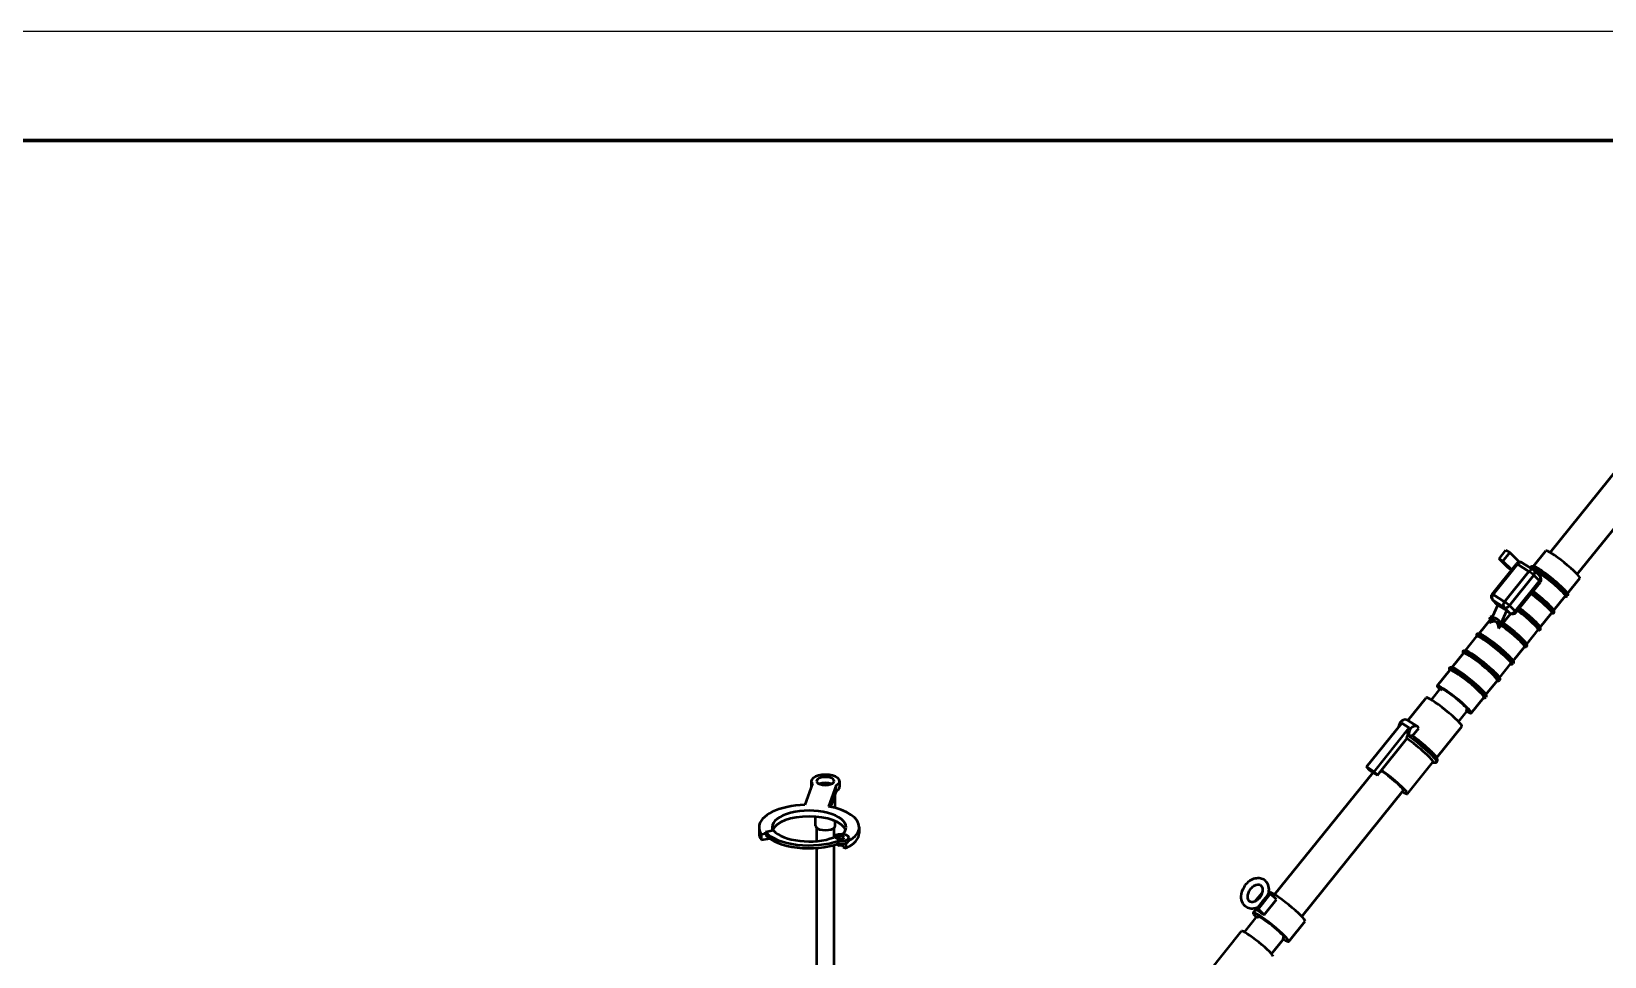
# Model space of a CAD drawing. Header units: millimetres. Extents: x 0 to 2970, y 0 to 2100.
# Drawn here: x 1870 to 2592, y 1675 to 2100 of the extents above; entities that cross this region are included whole.
import ezdxf

# ---------------------------------------------------------------- set-up
doc = ezdxf.new("R2010")
doc.units = ezdxf.units.MM
doc.header["$LTSCALE"] = 5
for name, color, linetype, lineweight in [('MARCO', 7, 'Continuous', 70), ('TEXTO', 7, 'Continuous', 25), ('VISIBLE', 7, 'Continuous', 50)]:
    doc.layers.add(name, color=color, linetype=linetype, lineweight=lineweight)

msp = doc.modelspace()

# ---------------------------------------------------------------- linework, layer by layer
at = {"layer": 'MARCO'}
msp.add_line((2920, 2050), (100, 2050), dxfattribs=at)
at = {"layer": 'TEXTO'}
msp.add_line((2970, 2100), (0, 2100), dxfattribs=at)
at = {"layer": 'VISIBLE'}
for p, q in [((2566.94, 1860.78), (2607.46, 1911.11)), ((2579.4, 1850.75), (2619.92, 1901.08)), ((2543.55, 1857.9), (2546.66, 1861.77)), ((2545.29, 1856.8), (2543.55, 1857.9)), ((2547.73, 1853.77), (2543.55, 1857.9)), ((2545.29, 1856.8), (2548.41, 1860.68)), ((2549.3, 1852.85), (2545.29, 1856.8)), ((2548.41, 1860.68), (2546.66, 1861.77)), ((2552.59, 1856.55), (2548.41, 1860.68)), ((2552.29, 1856.17), (2552.59, 1856.55)), ((2559.3, 1854.48), (2564.97, 1861.53)), ((2540.27, 1841.64), (2551.49, 1855.57)), ((2540.78, 1841.41), (2552, 1855.35)), ((2546.02, 1838.12), (2557.24, 1852.06)), ((2549.27, 1852.81), (2547.73, 1853.77)), ((2548.22, 1836.35), (2559.44, 1850.29)), ((2549.31, 1852.84), (2551.49, 1855.55)), ((2557.24, 1852.06), (2552, 1855.35)), ((2559.35, 1852.72), (2554.12, 1856.01)), ((2562.06, 1847.71), (2559.44, 1850.29)), ((2562.3, 1849.87), (2559.69, 1852.45)), ((2550.84, 1833.77), (2562.06, 1847.71)), ((2551.23, 1833.25), (2562.46, 1847.19)), ((2574.88, 1841.94), (2580.55, 1848.99)), ((2539.33, 1828.45), (2543.01, 1836.64)), ((2542.94, 1836.48), (2540.43, 1838.96)), ((2545.81, 1835.54), (2540.58, 1838.83)), ((2542.95, 1836.5), (2540.58, 1838.83)), ((2546.02, 1838.12), (2540.78, 1841.41)), ((2543.01, 1836.64), (2547.08, 1834.08)), ((2548.43, 1832.96), (2545.81, 1835.54)), ((2550.84, 1833.77), (2548.22, 1836.35)), ((2568.65, 1834.2), (2573.88, 1840.7)), ((2534.37, 1823.51), (2539.6, 1830.01)), ((2543.4, 1825.89), (2547.08, 1834.08)), ((2545.4, 1828.38), (2548.86, 1832.68)), ((2547.85, 1833.32), (2547.08, 1834.08)), ((2548.43, 1832.96), (2547.85, 1833.32)), ((2548.61, 1832.81), (2548.03, 1833.18)), ((2562.41, 1826.45), (2567.65, 1832.96)), ((2528.13, 1815.76), (2533.37, 1822.27)), ((2543.4, 1825.89), (2544.53, 1827.29)), ((2556.18, 1818.71), (2561.41, 1825.21)), ((2521.9, 1808.02), (2527.13, 1814.52)), ((2549.95, 1810.97), (2555.18, 1817.47)), ((2515.1, 1799.58), (2520.9, 1806.78)), ((2543.71, 1803.22), (2548.95, 1809.73)), ((2537.48, 1795.48), (2542.71, 1801.98)), ((2501.62, 1783.62), (2510.04, 1794.08)), ((2512.45, 1793.09), (2516.66, 1798.32)), ((2530.68, 1787.04), (2536.48, 1794.24)), ((2524.91, 1783.06), (2529.13, 1788.29)), ((2482.61, 1762.27), (2498.82, 1782.4)), ((2486.1, 1760.07), (2502.3, 1780.2)), ((2502.3, 1780.2), (2498.82, 1782.4)), ((2501.4, 1783.76), (2506.05, 1780.83)), ((2503.78, 1776.53), (2506.67, 1780.12)), ((2514.87, 1766.59), (2526.4, 1780.91)), ((2487.67, 1758.52), (2501.27, 1775.42)), ((2501.46, 1749.94), (2513.15, 1764.46)), ((2227.71, 1755.8), (2227.71, 1753.17)), ((2240.71, 1755.8), (2240.71, 1753.12)), ((2440.45, 1703.65), (2485.65, 1759.79)), ((2486.1, 1760.07), (2482.61, 1762.27)), ((2484.18, 1760.72), (2482.61, 1762.27)), ((2487.67, 1758.52), (2484.18, 1760.72)), ((2487.67, 1758.52), (2486.1, 1760.07)), ((2228.23, 1754.65), (2224.78, 1744.91)), ((2239.09, 1753.87), (2235.65, 1744.13)), ((2239.09, 1751.2), (2236.53, 1743.95)), ((2238.71, 1743.42), (2238.71, 1750.1)), ((2239.09, 1751.2), (2239.09, 1753.87)), ((2452.92, 1693.62), (2499.58, 1751.58)), ((2203.71, 1734.6), (2203.71, 1731.92)), ((2229.71, 1735.26), (2229.71, 1739.44)), ((2230.21, 1728.22), (2230.21, 1734.33)), ((2238.21, 1730.44), (2238.21, 1734.33)), ((2238.71, 1735.26), (2238.71, 1737.33)), ((2249.71, 1734.6), (2249.71, 1731.92)), ((2204.78, 1731.48), (2206.71, 1731.75)), ((2204.78, 1728.8), (2204.78, 1731.48)), ((2204.78, 1728.8), (2208.65, 1729.35)), ((2210.43, 1733.05), (2206.71, 1732.38)), ((2206.71, 1731.05), (2206.71, 1732.38)), ((2238.21, 1510.62), (2238.21, 1726.42)), ((2238.31, 1730.04), (2240.3, 1730.59)), ((2240.97, 1728.7), (2238.31, 1730.04)), ((2239.27, 1726.75), (2240.5, 1726.24)), ((2240.97, 1726.02), (2239.43, 1726.8)), ((2240.02, 1729.18), (2240.3, 1729.25)), ((2240.18, 1727.06), (2240.18, 1728.4)), ((2240.3, 1729.25), (2240.3, 1730.59)), ((2240.3, 1730.59), (2240.71, 1730.34)), ((2240.3, 1729.25), (2240.71, 1729)), ((2240.5, 1726.24), (2240.5, 1726.25)), ((2240.71, 1729), (2240.71, 1730.34)), ((2240.71, 1729), (2240.71, 1728.83)), ((2242.63, 1729.13), (2240.97, 1728.7)), ((2240.97, 1726.96), (2240.97, 1726.02)), ((2242.63, 1726.45), (2240.97, 1726.02)), ((2242.22, 1729.02), (2242.22, 1729.39)), ((2242.22, 1729.39), (2242.63, 1729.13)), ((2242.42, 1725.45), (2242.42, 1726.4)), ((2242.63, 1727.04), (2242.63, 1726.45)), ((2243.68, 1724.93), (2243.68, 1727.3)), ((2244.96, 1729.86), (2244.96, 1728.52)), ((2230.21, 1510.62), (2230.21, 1725.05)), ((2242.42, 1725.45), (2243.68, 1724.93)), ((2437.89, 1704.45), (2438.04, 1704.64)), ((2431.42, 1700.47), (2434.71, 1704.55)), ((2432.73, 1696.26), (2431.61, 1697.36)), ((2433.02, 1697.01), (2432.16, 1697.56)), ((2433.02, 1697.01), (2438.63, 1703.98)), ((2435.64, 1694.43), (2441.25, 1701.4)), ((2438.63, 1703.98), (2437.77, 1704.52)), ((2441.25, 1701.4), (2438.63, 1703.98)), ((2426.59, 1686.43), (2432.51, 1693.78)), ((2430.56, 1695.35), (2431.93, 1697.05)), ((2434.18, 1695.35), (2432.73, 1696.26)), ((2435.64, 1694.43), (2433.02, 1697.01)), ((2435.64, 1694.43), (2434.18, 1695.35)), ((2446.92, 1682.18), (2454.4, 1691.47)), ((2356.73, 1601.64), (2425.3, 1686.82)), ((2439.05, 1676.4), (2444.97, 1683.75))]:
    msp.add_line(p, q, dxfattribs=at)
for centre, start, end in [((2553.05, 1854.32), 417.79576, 501.16676), ((2558.28, 1851.03), 405.38572, 417.79576), ((2560.9, 1848.44), 321.16676, 405.38572), ((2541.83, 1840.38), 141.16676, 225.38572), ((2549.68, 1834.51), 237.79576, 321.16676)]:
    msp.add_arc(centre, 2, start, end, dxfattribs=at)
for centre, major_axis, ratio, start_param, end_param in [((2553.05, 1854.32), (-1.07, -1.69), 0.726735, 3.141593, 4.553815), ((2572.76, 1855.26), (7.79, -6.27), 0.108471, -6.283185, -3.141593), ((2550.87, 1851.61), (1.56, -1.25), 0.108471, -3.04447, -2.845334), ((2553.05, 1854.32), (1.56, -1.25), 0.108471, -3.892532, -3.141593), ((2553.05, 1854.32), (1.56, -1.25), 0.108471, -3.141593, -3.04447), ((2552.18, 1854.87), (-0.71, -1.12), 0.726735, 3.840091, 4.521351), ((2553.05, 1854.32), (-1.07, -1.69), 0.726735, 2.983019, 3.141593), ((2558.28, 1851.03), (1.07, 1.69), 0.726735, -6.283185, -4.870963), ((2558.28, 1851.03), (1.56, -1.25), 0.108471, -5.463328, -3.892532), ((2566.53, 1847.51), (8.34, -6.71), 0.108471, -6.283185, -3.141593), ((2558.28, 1851.03), (1.07, 1.69), 0.726735, -0.158574, 0), ((2558.28, 1851.03), (-1.4, -1.42), 0.6783, -4.564224, -3.141593), ((2558.28, 1851.03), (-1.4, -1.42), 0.6783, -3.141593, -2.993428), ((2560.9, 1848.44), (-1.4, -1.42), 0.6783, -4.564224, -3.141593), ((2560.9, 1848.44), (-1.4, -1.42), 0.6783, -3.141593, -2.993428), ((2560.3, 1839.77), (8.34, -6.71), 0.108471, -6.283185, -4.431021), ((2560.9, 1848.44), (-1.56, 1.25), 0.108471, 3.141593, 3.96145), ((2541.83, 1840.38), (1.07, 1.69), 0.726735, -4.870963, -3.300167), ((2541.83, 1840.38), (1.56, -1.25), 0.108471, -3.892532, -3.141593), ((2541.83, 1840.38), (1.4, 1.42), 0.6783, 3.141593, 3.289757), ((2544.45, 1837.8), (-1.4, -1.42), 0.6783, -0.148165, -0.108098), ((2547.06, 1837.09), (-1.07, -1.69), 0.726735, 4.553815, 6.124611), ((2547.06, 1837.09), (1.4, 1.42), 0.6783, 3.289757, 4.860554), ((2547.06, 1837.09), (1.56, -1.25), 0.108471, -5.463328, -3.892532), ((2554.06, 1832.03), (8.34, -6.71), 0.108471, -6.283185, -4.431021), ((2547.83, 1824.28), (8.34, -6.71), 0.108471, -3.532424, -3.141593), ((2547.83, 1824.28), (8.34, -6.71), 0.108471, -6.283185, -4.225768), ((2549.1, 1834.87), (1.07, 1.69), 0.726735, -3.300167, -3.141593), ((2549.1, 1834.87), (1.07, 1.69), 0.726735, -3.141593, -2.983019), ((2549.68, 1834.51), (1.4, 1.42), 0.6783, 3.289757, 4.860554), ((2549.68, 1834.51), (1.07, 1.69), 0.726735, -3.300167, -3.141593), ((2549.68, 1834.51), (-1.56, 1.25), 0.108471, 3.141593, 3.96145), ((2541.59, 1816.54), (8.34, -6.71), 0.108471, -6.283185, -3.141593), ((2535.36, 1808.79), (8.34, -6.71), 0.108471, -6.283185, -3.141593), ((2534.92, 1808.25), (7.79, -6.27), 0.108471, -6.283185, -3.141593), ((2535.8, 1809.34), (7.79, -6.27), 0.108471, -6.283185, -3.141593), ((2529.13, 1801.05), (8.34, -6.71), 0.108471, -6.283185, -3.141593), ((2528.69, 1800.51), (7.79, -6.27), 0.108471, -6.283185, -3.141593), ((2529.56, 1801.59), (7.79, -6.27), 0.108471, -6.283185, -3.141593), ((2522.89, 1793.31), (7.79, -6.27), 0.108471, -3.141593, -2.498092), ((2522.89, 1793.31), (7.79, -6.27), 0.108471, -6.283185, -3.141593), ((2522.89, 1793.31), (6.23, -5.02), 0.108471, -6.283185, -3.141593), ((2518.22, 1787.5), (8.18, -6.58), 0.108471, -6.283185, -3.141593), ((2522.89, 1793.31), (6.23, -5.02), 0.108471, -3.141593, -2.636232), ((2499.8, 1781.22), (-1.6, -2.54), 0.726735, 3.141593, 5.364665), ((2522.89, 1793.31), (6.23, -5.02), 0.108471, -0.505361, 0), ((2522.89, 1793.31), (7.79, -6.27), 0.108471, -0.643501, 0), ((2503.87, 1778.65), (-1.6, -2.54), 0.726735, 4.553815, 5.835893), ((2504.45, 1778.29), (-1.6, -2.54), 0.726735, 3.141593, 5.941214), ((2504.45, 1778.29), (-1.6, -2.54), 0.726735, 2.715936, 3.141593), ((2504.97, 1771.04), (8.18, -6.58), 0.108471, -6.283185, -4.146581), ((2505.75, 1772.01), (9.15, -7.37), 0.108471, -6.283185, -4.150709), ((2506.53, 1772.98), (8.18, -6.58), 0.108471, -6.283185, -4.283358), ((2234.21, 1755.8), (6.5, 0), 0.449884, 0, 3.141593), ((2234.21, 1755.8), (6.5, 0), 0.449884, 3.141593, 3.545921), ((2234.21, 1755.8), (4.05, 0), 0.449884, 0, 3.141593), ((2234.21, 1755.8), (4.05, 0), 0.449884, 3.141593, 3.761842), ((2234.21, 1755.8), (4.05, 0), 0.449884, 3.761842, 6.283185), ((2234.21, 1755.8), (6.5, 0), 0.449884, 5.563374, 6.283185), ((2493.28, 1756.52), (6.27, -5.05), 0.108471, -6.283185, -3.938029), ((2493.28, 1756.52), (8.18, -6.58), 0.108471, -6.283185, -4.146581), ((2234.21, 1753.12), (4.05, 0), 0.449884, 0.826023, 2.31557), ((2234.21, 1753.12), (6.5, 0), 0.449884, 5.563374, 6.283185), ((2493.28, 1756.52), (8.18, -6.58), 0.108471, -0.704547, 0), ((2493.28, 1756.52), (6.27, -5.05), 0.108471, -0.111513, 0), ((2226.71, 1734.6), (23, 0), 0.449884, 1.654525, 3.141593), ((2226.71, 1734.6), (17, 0), 0.449884, 0, 3.141593), ((2226.71, 1734.6), (23, 0), 0.449884, 0, 1.171585), ((2226.71, 1734.6), (23, 0), 0.449884, 3.141593, 3.447683), ((2226.71, 1734.6), (17, 0), 0.449884, 3.141593, 3.353836), ((2226.71, 1731.92), (17, 0), 0.449884, 0.176069, 2.965524), ((2234.21, 1735.26), (4.5, 0), 0.449884, 3.141593, 3.761842), ((2234.21, 1735.26), (4.5, 0), 0.449884, 3.761842, 6.283185), ((2226.71, 1734.6), (17, 0), 0.449884, 5.852719, 6.283185), ((2226.71, 1734.6), (23, 0), 0.449884, 5.626158, 6.283185), ((2226.71, 1731.92), (23, 0), 0.449884, 3.141593, 3.447683), ((2226.71, 1735.94), (21.5, 0), 0.449884, 3.517496, 5.389431), ((2226.71, 1734.6), (21.5, 0), 0.449884, 3.517496, 5.389431), ((2226.71, 1735.94), (17.5, 0), 0.449884, 3.517496, 5.411054), ((2241.46, 1729.86), (3.5, 0), 0.449884, 0, 3.112353), ((2241.46, 1729.86), (3.5, 0), 0.449884, 4.336489, 6.283185), ((2241.46, 1728.52), (3.5, 0), 0.449884, 4.336489, 6.283185), ((2241.46, 1725.84), (1.3, 0), 0.449884, 2.385116, 2.400485), ((2241.46, 1728.52), (1.3, 0), 0.449884, 0.991997, 2.385116), ((2241.46, 1728.52), (1.3, 0), 0.449884, 2.191046, 2.385116), ((2241.46, 1729.86), (1.3, 0), 0.449884, 0, 2.191046), ((2241.46, 1728.52), (1.3, 0), 0.449884, 0.991997, 2.191046), ((2241.46, 1725.84), (1.3, 0), 0.449884, 0.741107, 0.991997), ((2241.46, 1729.86), (1.3, 0), 0.449884, 5.332638, 6.283185), ((2226.71, 1731.92), (23, 0), 0.449884, 5.542078, 6.283185), ((2446.22, 1698.06), (8.18, -6.58), 0.108471, -6.283185, -3.141593), ((2438.74, 1688.77), (8.18, -6.58), 0.108471, -3.141593, -2.437045), ((2438.74, 1688.77), (8.18, -6.58), 0.108471, -6.283185, -3.141593), ((2438.74, 1688.77), (6.23, -5.02), 0.108471, -3.141593, -2.636232), ((2438.74, 1688.77), (6.23, -5.02), 0.108471, -6.283185, -3.141593), ((2432.51, 1681.02), (7.21, -5.8), 0.108471, -6.283185, -3.141593), ((2438.74, 1688.77), (6.23, -5.02), 0.108471, -0.505361, 0), ((2438.74, 1688.77), (8.18, -6.58), 0.108471, -0.704547, 0)]:
    msp.add_ellipse(centre, major_axis=major_axis, ratio=ratio, start_param=start_param, end_param=end_param, dxfattribs=at)
for points, knots in [([(2558.19, 1854.22), (2558.08, 1854.08), (2558.02, 1853.91), (2558.01, 1853.75), (2558.01, 1853.68), (2558.01, 1853.62), (2558.02, 1853.55)], [0, 0, 0, 0, 0.1508174, 0.1508174, 0.1508174, 0.2659748, 0.2659748, 0.2659748, 0.2659748]), ([(2558.19, 1854.22), (2558.3, 1854.36), (2558.46, 1854.46), (2558.62, 1854.5), (2558.7, 1854.53), (2558.79, 1854.54), (2558.87, 1854.54), (2559.02, 1854.54), (2559.15, 1854.52), (2559.28, 1854.49), (2559.42, 1854.45), (2559.56, 1854.4), (2559.71, 1854.34), (2560.12, 1854.17), (2560.62, 1853.91), (2561.21, 1853.55), (2561.81, 1853.19), (2562.5, 1852.74), (2563.26, 1852.21), (2564.57, 1851.3), (2566.09, 1850.16), (2567.57, 1848.97), (2569.49, 1847.43), (2571.33, 1845.81), (2572.67, 1844.51), (2573.13, 1844.06), (2573.54, 1843.64), (2573.87, 1843.27), (2574.21, 1842.9), (2574.47, 1842.57), (2574.67, 1842.29), (2574.83, 1842.06), (2574.94, 1841.86), (2575.01, 1841.61), (2575.04, 1841.51), (2575.05, 1841.4), (2575.05, 1841.28), (2575.04, 1841.12), (2574.98, 1840.94), (2574.86, 1840.8)], [0, 0, 0, 0, 0.088559, 0.088559, 0.088559, 0.177117, 0.177117, 0.177117, 0.265676, 0.265676, 0.265676, 0.354234, 0.354234, 0.354234, 0.398514, 0.398514, 0.398514, 0.442793, 0.442793, 0.442793, 0.531351, 0.531351, 0.531351, 0.645766, 0.645766, 0.645766, 0.690045, 0.690045, 0.690045, 0.734324, 0.734324, 0.734324, 0.822883, 0.822883, 0.822883, 0.911441, 0.911441, 0.911441, 1, 1, 1, 1]), ([(2558.43, 1853.3), (2558.76, 1853.33), (2559.63, 1852.91), (2560.87, 1852.12), (2562.4, 1851.16), (2564.48, 1849.65), (2566.53, 1848.01), (2568.57, 1846.38), (2570.56, 1844.64), (2571.92, 1843.3), (2572.6, 1842.63), (2573.13, 1842.05), (2573.47, 1841.61), (2573.81, 1841.17), (2573.96, 1840.87), (2573.9, 1840.73), (2573.9, 1840.72), (2573.89, 1840.71), (2573.88, 1840.7)], [0, 0, 0, 0, 0.211519, 0.211519, 0.211519, 0.471209, 0.471209, 0.471209, 0.73007, 0.73007, 0.73007, 0.859501, 0.859501, 0.859501, 0.988932, 0.988932, 0.988932, 1, 1, 1, 1]), ([(2574.75, 1841.78), (2574.76, 1841.8), (2574.77, 1841.81), (2574.77, 1841.82), (2574.83, 1841.96), (2574.67, 1842.27), (2574.33, 1842.71), (2573.99, 1843.15), (2573.45, 1843.73), (2572.77, 1844.41), (2571.4, 1845.76), (2569.4, 1847.5), (2567.35, 1849.14), (2565.31, 1850.77), (2563.23, 1852.27), (2561.72, 1853.22), (2561, 1853.68), (2560.4, 1854.01), (2559.96, 1854.2), (2559.53, 1854.39), (2559.26, 1854.43), (2559.18, 1854.33)], [0, 0, 0, 0, 0.012069, 0.012069, 0.012069, 0.136869, 0.136869, 0.136869, 0.261669, 0.261669, 0.261669, 0.512069, 0.512069, 0.512069, 0.761669, 0.761669, 0.761669, 0.880834, 0.880834, 0.880834, 1, 1, 1, 1]), ([(2558.19, 1841.9), (2558.88, 1841.38), (2559.59, 1840.83), (2560.29, 1840.27), (2562.34, 1838.64), (2564.32, 1836.9), (2565.68, 1835.56), (2566.36, 1834.88), (2566.9, 1834.3), (2567.24, 1833.86), (2567.58, 1833.42), (2567.72, 1833.12), (2567.67, 1832.99), (2567.66, 1832.98), (2567.66, 1832.97), (2567.65, 1832.96)], [0, 0, 0, 0, 0.14418, 0.14418, 0.14418, 0.562957, 0.562957, 0.562957, 0.773016, 0.773016, 0.773016, 0.983076, 0.983076, 0.983076, 1, 1, 1, 1]), ([(2568.52, 1834.04), (2568.53, 1834.05), (2568.53, 1834.06), (2568.54, 1834.07), (2568.6, 1834.21), (2568.45, 1834.51), (2568.1, 1834.95), (2567.76, 1835.39), (2567.23, 1835.97), (2566.54, 1836.65), (2565.17, 1838), (2563.18, 1839.74), (2561.13, 1841.38), (2560.44, 1841.93), (2559.74, 1842.47), (2559.07, 1842.98)], [0, 0, 0, 0, 0.017868, 0.017868, 0.017868, 0.227928, 0.227928, 0.227928, 0.437987, 0.437987, 0.437987, 0.858106, 0.858106, 0.858106, 1, 1, 1, 1]), ([(2568.63, 1833.06), (2568.74, 1833.2), (2568.8, 1833.37), (2568.81, 1833.53), (2568.82, 1833.62), (2568.81, 1833.71), (2568.8, 1833.78), (2568.77, 1833.93), (2568.72, 1834.06), (2568.66, 1834.18), (2568.59, 1834.3), (2568.51, 1834.43), (2568.42, 1834.57), (2568.16, 1834.95), (2567.77, 1835.41), (2567.25, 1835.95), (2566.78, 1836.44), (2566.21, 1837), (2565.56, 1837.6), (2563.75, 1839.28), (2561.31, 1841.3), (2559.07, 1842.98)], [0, 0, 0, 0, 0.1113437, 0.1113437, 0.1113437, 0.2226874, 0.2226874, 0.2226874, 0.3340311, 0.3340311, 0.3340311, 0.4453748, 0.4453748, 0.4453748, 0.5567184, 0.5567184, 0.5567184, 0.6680621, 0.6680621, 0.6680621, 0.9808257, 0.9808257, 0.9808257, 0.9808257]), ([(2562.29, 1826.3), (2562.3, 1826.31), (2562.3, 1826.32), (2562.31, 1826.33), (2562.36, 1826.47), (2562.21, 1826.78), (2561.86, 1827.22), (2561.52, 1827.66), (2560.98, 1828.24), (2560.3, 1828.92), (2558.93, 1830.27), (2556.93, 1832.01), (2554.88, 1833.65), (2554.2, 1834.2), (2553.5, 1834.73), (2552.83, 1835.24)], [0, 0, 0, 0, 0.020248, 0.020248, 0.020248, 0.229637, 0.229637, 0.229637, 0.439025, 0.439025, 0.439025, 0.859143, 0.859143, 0.859143, 1, 1, 1, 1]), ([(2562.4, 1825.32), (2562.51, 1825.45), (2562.57, 1825.63), (2562.58, 1825.79), (2562.58, 1825.88), (2562.58, 1825.96), (2562.56, 1826.04), (2562.53, 1826.19), (2562.48, 1826.31), (2562.42, 1826.43), (2562.36, 1826.56), (2562.28, 1826.69), (2562.19, 1826.82), (2561.92, 1827.2), (2561.53, 1827.66), (2561.01, 1828.21), (2560.54, 1828.7), (2559.97, 1829.25), (2559.33, 1829.85), (2557.52, 1831.54), (2555.08, 1833.56), (2552.84, 1835.24)], [0, 0, 0, 0, 0.1113437, 0.1113437, 0.1113437, 0.2226874, 0.2226874, 0.2226874, 0.3340311, 0.3340311, 0.3340311, 0.4453748, 0.4453748, 0.4453748, 0.5567184, 0.5567184, 0.5567184, 0.6680621, 0.6680621, 0.6680621, 0.9808257, 0.9808257, 0.9808257, 0.9808257]), ([(2573.76, 1840.54), (2573.87, 1840.51), (2573.99, 1840.49), (2574.11, 1840.49), (2574.21, 1840.48), (2574.32, 1840.49), (2574.44, 1840.52), (2574.59, 1840.57), (2574.75, 1840.66), (2574.86, 1840.8)], [0, 0, 0, 0, 0.194571, 0.194571, 0.194571, 0.597285, 0.597285, 0.597285, 1, 1, 1, 1]), ([(2539.48, 1829.85), (2539.42, 1829.96), (2539.38, 1830.07), (2539.35, 1830.18), (2539.32, 1830.28), (2539.31, 1830.39), (2539.31, 1830.52), (2539.32, 1830.68), (2539.38, 1830.85), (2539.49, 1830.99)], [0, 0, 0, 0, 0.111144, 0.111144, 0.111144, 0.555572, 0.555572, 0.555572, 1, 1, 1, 1]), ([(2540.59, 1831.25), (2540.48, 1831.28), (2540.37, 1831.3), (2540.25, 1831.31), (2540.14, 1831.31), (2540.03, 1831.3), (2539.91, 1831.27), (2539.76, 1831.23), (2539.6, 1831.13), (2539.49, 1830.99)], [0, 0, 0, 0, 0.154118, 0.154118, 0.154118, 0.577059, 0.577059, 0.577059, 1, 1, 1, 1]), ([(2544.17, 1828.5), (2544.19, 1828.41), (2544.2, 1828.3), (2544.15, 1828.21), (2544.09, 1828.1), (2543.98, 1828.07), (2543.88, 1828.07), (2543.67, 1828.07), (2543.46, 1828.16), (2543.26, 1828.25), (2542.88, 1828.44), (2542.52, 1828.68), (2542.15, 1828.91), (2541.85, 1829.1), (2541.55, 1829.29), (2541.26, 1829.49), (2541.15, 1829.57), (2541.04, 1829.65), (2540.94, 1829.74), (2540.83, 1829.84), (2540.72, 1829.94), (2540.63, 1830.06), (2540.59, 1830.13), (2540.54, 1830.21), (2540.52, 1830.31), (2540.5, 1830.41), (2540.53, 1830.53), (2540.61, 1830.6), (2540.69, 1830.67), (2540.79, 1830.7), (2540.89, 1830.72), (2541.07, 1830.74), (2541.26, 1830.71), (2541.43, 1830.67), (2541.87, 1830.55), (2542.29, 1830.33), (2542.68, 1830.08), (2543.01, 1829.88), (2543.32, 1829.65), (2543.6, 1829.37), (2543.71, 1829.27), (2543.82, 1829.15), (2543.91, 1829.02), (2544.02, 1828.87), (2544.13, 1828.71), (2544.17, 1828.5)], [0, 0, 0, 0, 0.049019, 0.049019, 0.049019, 0.110751, 0.110751, 0.110751, 0.243534, 0.243534, 0.243534, 0.499599, 0.499599, 0.499599, 0.706617, 0.706617, 0.706617, 0.787543, 0.787543, 0.787543, 0.872068, 0.872068, 0.872068, 0.920501, 0.920501, 0.920501, 0.975129, 0.975129, 0.975129, 1.032313, 1.032313, 1.032313, 1.144043, 1.144043, 1.144043, 1.420068, 1.420068, 1.420068, 1.644767, 1.644767, 1.644767, 1.731888, 1.731888, 1.731888, 1.835752, 1.835752, 1.835752, 1.835752]), ([(2544.53, 1827.29), (2544.43, 1827.39), (2544.37, 1827.53), (2544.38, 1827.7), (2544.38, 1827.87), (2544.45, 1828.07), (2544.57, 1828.22)], [0, 0, 0, 0, 0.483867, 0.483867, 0.483867, 1, 1, 1, 1]), ([(2544.57, 1828.22), (2544.69, 1828.37), (2544.86, 1828.47), (2545.02, 1828.49), (2545.14, 1828.51), (2545.26, 1828.49), (2545.35, 1828.42)], [0, 0, 0, 0, 0.5157666, 0.5157666, 0.5157666, 0.9208802, 0.9208802, 0.9208802, 0.9208802]), ([(2556.16, 1817.57), (2556.28, 1817.71), (2556.34, 1817.89), (2556.35, 1818.04), (2556.35, 1818.13), (2556.35, 1818.22), (2556.33, 1818.3), (2556.3, 1818.44), (2556.25, 1818.57), (2556.19, 1818.69), (2556.13, 1818.82), (2556.05, 1818.95), (2555.95, 1819.08), (2555.69, 1819.46), (2555.3, 1819.91), (2554.79, 1820.45), (2553.94, 1821.34), (2552.76, 1822.45), (2551.4, 1823.63), (2549.5, 1825.27), (2547.27, 1827.04), (2545.35, 1828.42)], [0, 0, 0, 0, 0.106849, 0.106849, 0.106849, 0.213698, 0.213698, 0.213698, 0.320547, 0.320547, 0.320547, 0.427396, 0.427396, 0.427396, 0.534245, 0.534245, 0.534245, 0.728326, 0.728326, 0.728326, 1, 1, 1, 1]), ([(2556.05, 1818.55), (2556.06, 1818.56), (2556.07, 1818.58), (2556.07, 1818.59), (2556.13, 1818.73), (2555.97, 1819.03), (2555.63, 1819.48), (2555.29, 1819.92), (2554.75, 1820.5), (2554.07, 1821.17), (2552.7, 1822.53), (2550.7, 1824.27), (2548.65, 1825.9), (2547.55, 1826.79), (2546.43, 1827.64), (2545.4, 1828.38)], [0, 0, 0, 0, 0.018526, 0.018526, 0.018526, 0.211371, 0.211371, 0.211371, 0.404216, 0.404216, 0.404216, 0.791141, 0.791141, 0.791141, 1, 1, 1, 1]), ([(2551.96, 1834.15), (2552.65, 1833.64), (2553.35, 1833.09), (2554.06, 1832.53), (2556.1, 1830.9), (2558.08, 1829.16), (2559.44, 1827.82), (2560.13, 1827.14), (2560.66, 1826.56), (2561, 1826.12), (2561.34, 1825.68), (2561.49, 1825.38), (2561.43, 1825.24), (2561.43, 1825.23), (2561.42, 1825.22), (2561.41, 1825.21)], [0, 0, 0, 0, 0.144028, 0.144028, 0.144028, 0.562805, 0.562805, 0.562805, 0.772864, 0.772864, 0.772864, 0.982923, 0.982923, 0.982923, 1, 1, 1, 1]), ([(2568.63, 1833.06), (2568.52, 1832.92), (2568.36, 1832.82), (2568.21, 1832.78), (2568.12, 1832.76), (2568.04, 1832.74), (2567.96, 1832.74), (2567.8, 1832.74), (2567.66, 1832.76), (2567.52, 1832.8)], [0, 0, 0, 0, 0.2, 0.2, 0.2, 0.4, 0.4, 0.4, 0.6095712, 0.6095712, 0.6095712, 0.6095712]), ([(2533.26, 1823.25), (2533.15, 1823.11), (2533.09, 1822.93), (2533.08, 1822.78), (2533.07, 1822.69), (2533.08, 1822.6), (2533.09, 1822.52), (2533.12, 1822.37), (2533.18, 1822.24), (2533.24, 1822.11)], [0, 0, 0, 0, 0.1508174, 0.1508174, 0.1508174, 0.3016348, 0.3016348, 0.3016348, 0.4596698, 0.4596698, 0.4596698, 0.4596698]), ([(2533.26, 1823.25), (2533.37, 1823.39), (2533.53, 1823.48), (2533.68, 1823.53), (2533.77, 1823.55), (2533.85, 1823.56), (2533.93, 1823.56), (2534.08, 1823.57), (2534.21, 1823.55), (2534.35, 1823.51), (2534.48, 1823.48), (2534.63, 1823.43), (2534.78, 1823.37), (2535.18, 1823.2), (2535.68, 1822.93), (2536.28, 1822.57), (2536.88, 1822.21), (2537.57, 1821.76), (2538.32, 1821.24), (2539.64, 1820.32), (2541.15, 1819.18), (2542.63, 1817.99), (2544.55, 1816.45), (2546.4, 1814.84), (2547.73, 1813.54), (2548.2, 1813.08), (2548.6, 1812.67), (2548.94, 1812.29), (2549.27, 1811.93), (2549.54, 1811.6), (2549.73, 1811.32), (2549.89, 1811.08), (2550.01, 1810.88), (2550.08, 1810.63), (2550.11, 1810.53), (2550.12, 1810.42), (2550.11, 1810.3), (2550.1, 1810.14), (2550.04, 1809.97), (2549.93, 1809.83)], [0, 0, 0, 0, 0.088559, 0.088559, 0.088559, 0.177117, 0.177117, 0.177117, 0.265676, 0.265676, 0.265676, 0.354234, 0.354234, 0.354234, 0.398514, 0.398514, 0.398514, 0.442793, 0.442793, 0.442793, 0.531351, 0.531351, 0.531351, 0.645766, 0.645766, 0.645766, 0.690045, 0.690045, 0.690045, 0.734324, 0.734324, 0.734324, 0.822883, 0.822883, 0.822883, 0.911441, 0.911441, 0.911441, 1, 1, 1, 1]), ([(2533.37, 1822.27), (2533.45, 1822.37), (2533.72, 1822.33), (2534.16, 1822.14), (2534.6, 1821.95), (2535.2, 1821.61), (2535.93, 1821.15), (2537.45, 1820.2), (2539.53, 1818.68), (2541.58, 1817.04), (2543.63, 1815.41), (2545.61, 1813.68), (2546.97, 1812.33), (2547.66, 1811.65), (2548.19, 1811.07), (2548.53, 1810.63), (2548.87, 1810.19), (2549.02, 1809.89), (2548.97, 1809.76), (2548.96, 1809.74), (2548.96, 1809.73), (2548.95, 1809.73)], [0, 0, 0, 0, 0.119623, 0.119623, 0.119623, 0.239246, 0.239246, 0.239246, 0.489646, 0.489646, 0.489646, 0.739246, 0.739246, 0.739246, 0.864446, 0.864446, 0.864446, 0.989646, 0.989646, 0.989646, 1, 1, 1, 1]), ([(2549.82, 1810.81), (2549.83, 1810.82), (2549.84, 1810.83), (2549.84, 1810.84), (2549.89, 1810.99), (2549.74, 1811.29), (2549.4, 1811.73), (2549.06, 1812.17), (2548.52, 1812.75), (2547.84, 1813.43), (2546.47, 1814.78), (2544.47, 1816.52), (2542.42, 1818.16), (2540.38, 1819.79), (2538.31, 1821.29), (2536.79, 1822.25), (2536.07, 1822.7), (2535.47, 1823.04), (2535.03, 1823.22), (2534.59, 1823.41), (2534.33, 1823.46), (2534.24, 1823.35)], [0, 0, 0, 0, 0.011788, 0.011788, 0.011788, 0.136588, 0.136588, 0.136588, 0.261388, 0.261388, 0.261388, 0.511788, 0.511788, 0.511788, 0.761388, 0.761388, 0.761388, 0.880694, 0.880694, 0.880694, 1, 1, 1, 1]), ([(2544.53, 1827.29), (2545.57, 1826.54), (2546.71, 1825.68), (2547.83, 1824.78), (2549.87, 1823.15), (2551.86, 1821.41), (2553.22, 1820.07), (2553.9, 1819.39), (2554.43, 1818.82), (2554.77, 1818.38), (2555.11, 1817.94), (2555.26, 1817.64), (2555.2, 1817.5), (2555.2, 1817.49), (2555.19, 1817.48), (2555.18, 1817.47)], [0, 0, 0, 0, 0.212129, 0.212129, 0.212129, 0.597819, 0.597819, 0.597819, 0.790664, 0.790664, 0.790664, 0.983509, 0.983509, 0.983509, 1, 1, 1, 1]), ([(2562.4, 1825.32), (2562.29, 1825.18), (2562.13, 1825.08), (2561.97, 1825.04), (2561.89, 1825.01), (2561.8, 1825), (2561.73, 1825), (2561.57, 1824.99), (2561.43, 1825.02), (2561.29, 1825.06)], [0, 0, 0, 0, 0.2, 0.2, 0.2, 0.4, 0.4, 0.4, 0.6095712, 0.6095712, 0.6095712, 0.6095712]), ([(2527.03, 1815.5), (2526.91, 1815.37), (2526.85, 1815.19), (2526.84, 1815.03), (2526.84, 1814.94), (2526.84, 1814.86), (2526.86, 1814.78), (2526.89, 1814.62), (2526.94, 1814.5), (2527.01, 1814.37)], [0, 0, 0, 0, 0.1508174, 0.1508174, 0.1508174, 0.3016348, 0.3016348, 0.3016348, 0.4596698, 0.4596698, 0.4596698, 0.4596698]), ([(2527.03, 1815.5), (2527.14, 1815.64), (2527.3, 1815.74), (2527.45, 1815.78), (2527.54, 1815.81), (2527.62, 1815.82), (2527.7, 1815.82), (2527.85, 1815.82), (2527.98, 1815.8), (2528.11, 1815.77), (2528.25, 1815.73), (2528.39, 1815.68), (2528.54, 1815.62), (2528.95, 1815.45), (2529.45, 1815.19), (2530.05, 1814.83), (2530.64, 1814.47), (2531.33, 1814.02), (2532.09, 1813.49), (2533.41, 1812.58), (2534.92, 1811.44), (2536.4, 1810.25), (2538.32, 1808.71), (2540.17, 1807.1), (2541.5, 1805.79), (2541.97, 1805.34), (2542.37, 1804.92), (2542.71, 1804.55), (2543.04, 1804.18), (2543.31, 1803.86), (2543.5, 1803.57), (2543.66, 1803.34), (2543.78, 1803.14), (2543.84, 1802.89), (2543.87, 1802.79), (2543.88, 1802.68), (2543.88, 1802.56), (2543.87, 1802.4), (2543.81, 1802.22), (2543.7, 1802.08)], [0, 0, 0, 0, 0.088559, 0.088559, 0.088559, 0.177117, 0.177117, 0.177117, 0.265676, 0.265676, 0.265676, 0.354234, 0.354234, 0.354234, 0.398514, 0.398514, 0.398514, 0.442793, 0.442793, 0.442793, 0.531351, 0.531351, 0.531351, 0.645766, 0.645766, 0.645766, 0.690045, 0.690045, 0.690045, 0.734324, 0.734324, 0.734324, 0.822883, 0.822883, 0.822883, 0.911441, 0.911441, 0.911441, 1, 1, 1, 1]), ([(2556.16, 1817.57), (2556.05, 1817.43), (2555.89, 1817.34), (2555.74, 1817.29), (2555.65, 1817.27), (2555.57, 1817.26), (2555.49, 1817.25), (2555.33, 1817.25), (2555.2, 1817.28), (2555.06, 1817.31)], [0, 0, 0, 0, 0.2, 0.2, 0.2, 0.4, 0.4, 0.4, 0.6095712, 0.6095712, 0.6095712, 0.6095712]), ([(2520.79, 1807.76), (2520.68, 1807.62), (2520.62, 1807.45), (2520.61, 1807.29), (2520.61, 1807.2), (2520.61, 1807.11), (2520.63, 1807.04), (2520.66, 1806.88), (2520.71, 1806.75), (2520.78, 1806.62)], [0, 0, 0, 0, 0.1508174, 0.1508174, 0.1508174, 0.3016348, 0.3016348, 0.3016348, 0.4596698, 0.4596698, 0.4596698, 0.4596698]), ([(2520.79, 1807.76), (2520.9, 1807.9), (2521.06, 1808), (2521.21, 1808.04), (2521.3, 1808.06), (2521.38, 1808.08), (2521.46, 1808.08), (2521.61, 1808.08), (2521.75, 1808.06), (2521.88, 1808.02), (2522.02, 1807.99), (2522.16, 1807.94), (2522.31, 1807.88), (2522.71, 1807.71), (2523.22, 1807.45), (2523.81, 1807.08), (2524.41, 1806.73), (2525.1, 1806.27), (2525.86, 1805.75), (2527.17, 1804.83), (2528.68, 1803.7), (2530.17, 1802.5), (2532.08, 1800.97), (2533.93, 1799.35), (2535.27, 1798.05), (2535.73, 1797.59), (2536.14, 1797.18), (2536.47, 1796.81), (2536.81, 1796.44), (2537.07, 1796.11), (2537.27, 1795.83), (2537.42, 1795.59), (2537.54, 1795.39), (2537.61, 1795.15), (2537.64, 1795.05), (2537.65, 1794.94), (2537.64, 1794.81), (2537.63, 1794.65), (2537.58, 1794.48), (2537.46, 1794.34)], [0, 0, 0, 0, 0.088559, 0.088559, 0.088559, 0.177117, 0.177117, 0.177117, 0.265676, 0.265676, 0.265676, 0.354234, 0.354234, 0.354234, 0.398514, 0.398514, 0.398514, 0.442793, 0.442793, 0.442793, 0.531351, 0.531351, 0.531351, 0.645766, 0.645766, 0.645766, 0.690045, 0.690045, 0.690045, 0.734324, 0.734324, 0.734324, 0.822883, 0.822883, 0.822883, 0.911441, 0.911441, 0.911441, 1, 1, 1, 1]), ([(2548.82, 1809.57), (2548.94, 1809.54), (2549.05, 1809.52), (2549.17, 1809.51), (2549.28, 1809.51), (2549.39, 1809.52), (2549.5, 1809.55), (2549.66, 1809.59), (2549.82, 1809.69), (2549.93, 1809.83)], [0, 0, 0, 0, 0.194571, 0.194571, 0.194571, 0.597285, 0.597285, 0.597285, 1, 1, 1, 1]), ([(2542.59, 1801.83), (2542.7, 1801.79), (2542.82, 1801.77), (2542.94, 1801.77), (2543.04, 1801.76), (2543.15, 1801.77), (2543.27, 1801.8), (2543.42, 1801.85), (2543.58, 1801.94), (2543.7, 1802.08)], [0, 0, 0, 0, 0.194571, 0.194571, 0.194571, 0.597285, 0.597285, 0.597285, 1, 1, 1, 1]), ([(2536.35, 1794.08), (2536.47, 1794.05), (2536.59, 1794.03), (2536.71, 1794.02), (2536.81, 1794.02), (2536.92, 1794.03), (2537.03, 1794.06), (2537.19, 1794.1), (2537.35, 1794.2), (2537.46, 1794.34)], [0, 0, 0, 0, 0.194571, 0.194571, 0.194571, 0.597285, 0.597285, 0.597285, 1, 1, 1, 1]), ([(2501.27, 1775.42), (2501.19, 1775.63), (2501.17, 1775.89), (2501.24, 1776.15), (2501.3, 1776.37), (2501.41, 1776.59), (2501.55, 1776.78)], [0, 0, 0, 0, 0.543657, 0.543657, 0.543657, 1, 1, 1, 1]), ([(2502.33, 1776.29), (2502.55, 1776.54), (2502.84, 1776.71), (2503.12, 1776.74), (2503.33, 1776.77), (2503.53, 1776.72), (2503.69, 1776.6)], [0, 0, 0, 0, 0.562841, 0.562841, 0.562841, 1, 1, 1, 1]), ([(2514.9, 1764.64), (2515.08, 1764.86), (2515.18, 1765.12), (2515.2, 1765.37), (2515.22, 1765.49), (2515.21, 1765.61), (2515.2, 1765.72), (2515.19, 1765.83), (2515.16, 1765.92), (2515.14, 1766.01), (2515.1, 1766.14), (2515.05, 1766.25), (2515, 1766.35), (2514.92, 1766.51), (2514.84, 1766.66), (2514.73, 1766.8), (2514.45, 1767.22), (2514.06, 1767.68), (2513.54, 1768.23), (2513.04, 1768.76), (2512.43, 1769.36), (2511.74, 1770.01), (2510.99, 1770.71), (2510.13, 1771.47), (2509.22, 1772.24), (2507.44, 1773.75), (2505.46, 1775.32), (2503.69, 1776.6)], [0, 0, 0, 0, 0.094498, 0.094498, 0.094498, 0.188996, 0.188996, 0.188996, 0.283677, 0.283677, 0.283677, 0.412947, 0.412947, 0.412947, 0.507445, 0.507445, 0.507445, 0.601943, 0.601943, 0.601943, 0.696441, 0.696441, 0.696441, 0.799119, 0.799119, 0.799119, 1, 1, 1, 1]), ([(2514.9, 1764.64), (2514.73, 1764.43), (2514.5, 1764.27), (2514.26, 1764.2), (2514.14, 1764.16), (2514.03, 1764.13), (2513.92, 1764.12), (2513.81, 1764.12), (2513.71, 1764.12), (2513.61, 1764.12), (2513.49, 1764.14), (2513.37, 1764.16), (2513.26, 1764.18), (2513.17, 1764.21), (2513.08, 1764.23), (2512.99, 1764.26)], [0, 0, 0, 0, 0.1569885, 0.1569885, 0.1569885, 0.313977, 0.313977, 0.313977, 0.4712694, 0.4712694, 0.4712694, 0.686023, 0.686023, 0.686023, 0.769043, 0.769043, 0.769043, 0.769043]), ([(2427.5, 1697.9), (2426.72, 1698.39), (2426.09, 1699.12), (2425.69, 1699.98), (2425.28, 1700.84), (2425.09, 1701.83), (2425.12, 1702.86), (2425.15, 1704.39), (2425.67, 1706.01), (2426.56, 1707.4), (2427.63, 1709.1), (2429.25, 1710.45), (2430.97, 1711.01), (2431.75, 1711.27), (2432.56, 1711.38), (2433.33, 1711.31), (2434.11, 1711.25), (2434.85, 1711), (2435.49, 1710.6)], [0, 0, 0, 0, 0.128055, 0.128055, 0.128055, 0.25611, 0.25611, 0.25611, 0.512221, 0.512221, 0.512221, 0.768331, 0.768331, 0.768331, 0.884166, 0.884166, 0.884166, 1, 1, 1, 1]), ([(2434.18, 1707.83), (2433.94, 1708.06), (2433.66, 1708.21), (2433.31, 1708.29), (2432.95, 1708.36), (2432.52, 1708.35), (2432.03, 1708.2), (2431.52, 1708.05), (2430.96, 1707.76), (2430.45, 1707.33), (2429.93, 1706.91), (2429.45, 1706.37), (2429.07, 1705.76), (2428.69, 1705.16), (2428.41, 1704.5), (2428.26, 1703.86), (2428.11, 1703.22), (2428.08, 1702.6), (2428.16, 1702.08), (2428.22, 1701.67), (2428.35, 1701.33), (2428.51, 1701.06), (2428.67, 1700.79), (2428.86, 1700.6), (2429.08, 1700.45), (2429.3, 1700.31), (2429.56, 1700.21), (2429.87, 1700.18), (2430.18, 1700.15), (2430.54, 1700.17), (2430.94, 1700.29), (2431.47, 1700.44), (2432.04, 1700.75), (2432.58, 1701.19), (2433.11, 1701.63), (2433.61, 1702.2), (2433.99, 1702.84), (2434.35, 1703.43), (2434.61, 1704.09), (2434.75, 1704.71), (2434.89, 1705.34), (2434.91, 1705.95), (2434.83, 1706.46), (2434.73, 1707.08), (2434.48, 1707.54), (2434.18, 1707.83)], [0, 0, 0, 0, 0.0625, 0.0625, 0.0625, 0.125, 0.125, 0.125, 0.1875, 0.1875, 0.1875, 0.25, 0.25, 0.25, 0.3125, 0.3125, 0.3125, 0.375, 0.375, 0.375, 0.4375, 0.4375, 0.4375, 0.5, 0.5, 0.5, 0.5625, 0.5625, 0.5625, 0.625, 0.625, 0.625, 0.6875, 0.6875, 0.6875, 0.75, 0.75, 0.75, 0.8125, 0.8125, 0.8125, 0.875, 0.875, 0.875, 1, 1, 1, 1]), ([(2437.77, 1704.52), (2437.94, 1705.56), (2437.91, 1706.59), (2437.66, 1707.53), (2437.42, 1708.47), (2436.95, 1709.32), (2436.29, 1709.96)], [0, 0, 0, 0, 0.5, 0.5, 0.5, 1, 1, 1, 1]), ([(2432.14, 1697.53), (2431.35, 1697.24), (2430.52, 1697.12), (2429.72, 1697.18), (2428.93, 1697.24), (2428.16, 1697.49), (2427.5, 1697.9)], [0, 0, 0, 0, 0.5, 0.5, 0.5, 1, 1, 1, 1]), ([(2432.16, 1697.56), (2432.45, 1697.7), (2432.73, 1697.92), (2432.98, 1698.16), (2433.34, 1698.49), (2433.65, 1698.87), (2433.94, 1699.25), (2434.36, 1699.79), (2434.76, 1700.36), (2435.2, 1700.9), (2435.79, 1701.63), (2436.45, 1702.32), (2437, 1703.06), (2437.19, 1703.31), (2437.36, 1703.56), (2437.5, 1703.83), (2437.62, 1704.06), (2437.72, 1704.3), (2437.77, 1704.52)], [0, 0, 0, 0, 0.115433, 0.115433, 0.115433, 0.274288, 0.274288, 0.274288, 0.500897, 0.500897, 0.500897, 0.806762, 0.806762, 0.806762, 0.909841, 0.909841, 0.909841, 1, 1, 1, 1])]:
    msp.add_open_spline(points, degree=3, knots=knots, dxfattribs=at)
for points, degree in [([(2543.4, 1825.89), (2543.32, 1826.51), (2543.2, 1827.06), (2543.05, 1827.55), (2542.86, 1827.98), (2542.65, 1828.33), (2542.4, 1828.62), (2542.12, 1828.84), (2541.8, 1829), (2541.46, 1829.08), (2541.09, 1829.09), (2540.69, 1829.04), (2540.26, 1828.91), (2539.81, 1828.72), (2539.33, 1828.45)], 1), ([(2539.6, 1830.01), (2539.69, 1830.12), (2540.03, 1830.02)], 2), ([(2545.35, 1828.42), (2545.38, 1828.4), (2545.4, 1828.38)], 2), ([(2501.55, 1776.78), (2501.59, 1776.82), (2501.63, 1776.87)], 2), ([(2501.63, 1776.87), (2501.97, 1776.59), (2502.33, 1776.29)], 2), ([(2503.69, 1776.6), (2503.74, 1776.57), (2503.78, 1776.52)], 2), ([(2436.29, 1709.96), (2435.93, 1710.32), (2435.49, 1710.6)], 2), ([(2432.14, 1697.53), (2432.16, 1697.53), (2432.16, 1697.56)], 2)]:
    msp.add_open_spline(points, degree=degree, dxfattribs=at)

doc.saveas('drawing.dxf')
